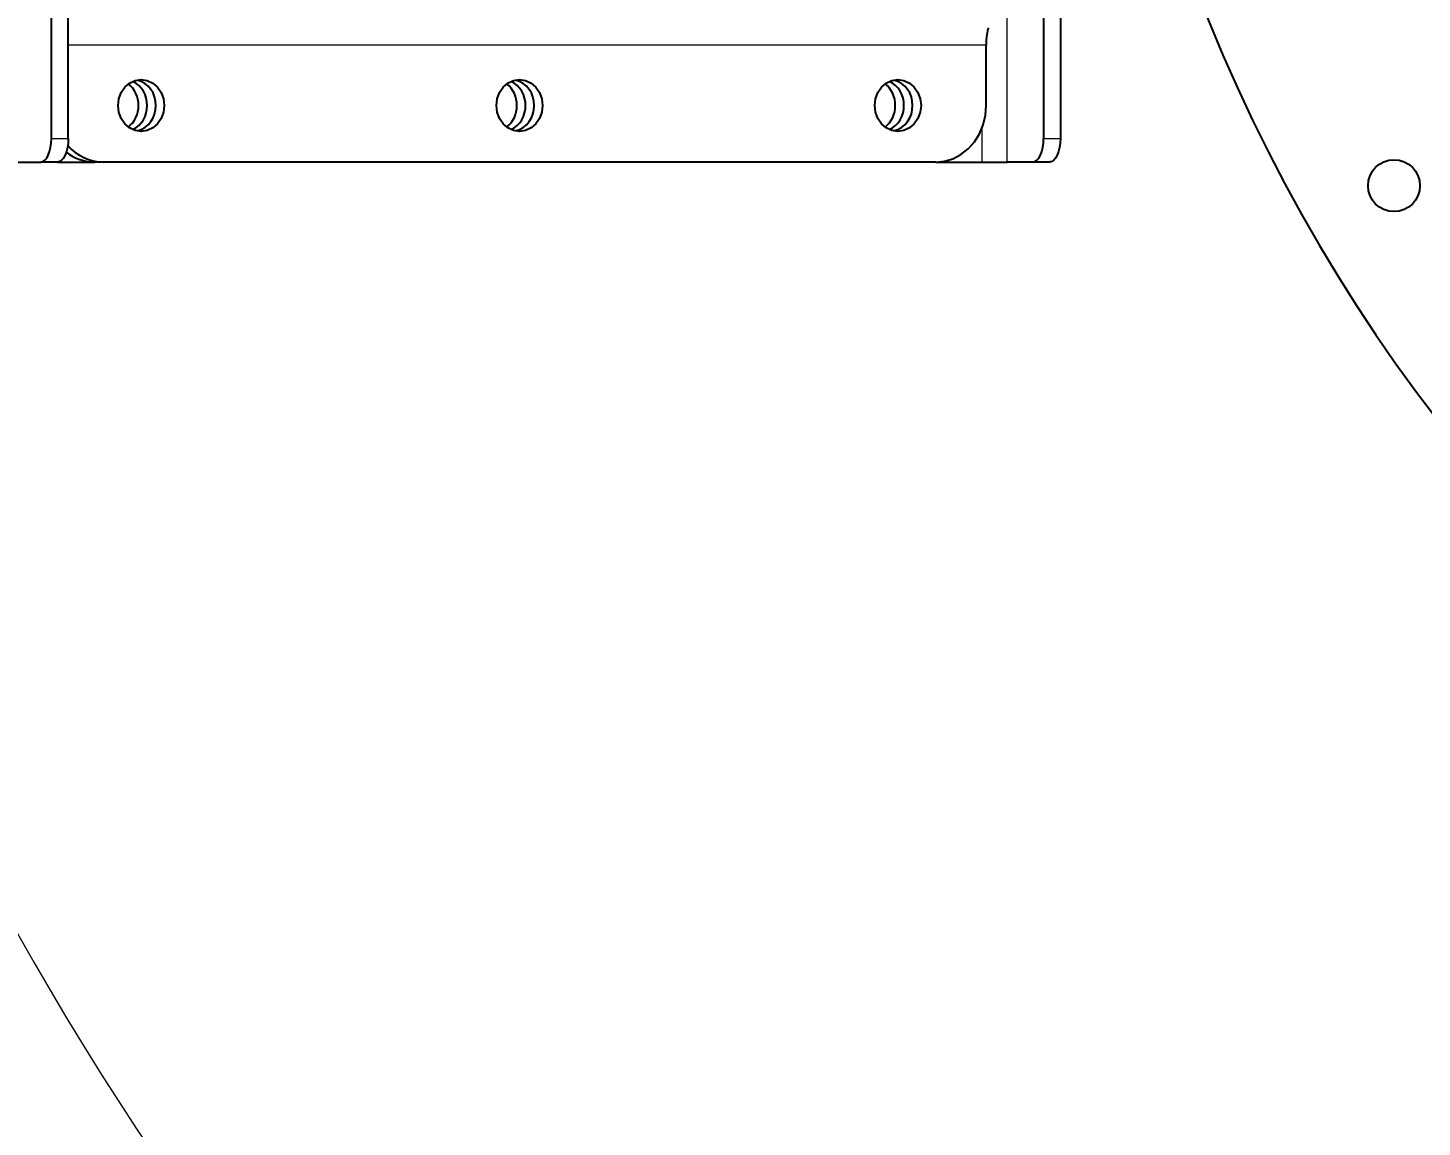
# Paper-space layout 'Лист1' of a CAD drawing. Header units: millimetres. Extents: x 0 to 594, y -1 to 420.
# Drawn here: x 181.35 to 196.12, y 54.49 to 66.14 of the extents above; entities that cross this region are included whole.
import ezdxf

# ---------------------------------------------------------------- set-up
doc = ezdxf.new("R2010")
doc.units = ezdxf.units.MM
doc.linetypes.add('SLD-Осевая', pattern=[19.05, 15.24, -1.27, 1.27, -1.27])
doc.linetypes.add('SLD-Сплошная', pattern=[0])
doc.styles.add('SLDTEXTSTYLE1', font='')
doc.styles.add('SLDTEXTSTYLE2', font='')
doc.styles.get('SLDTEXTSTYLE1').set_extended_font_data('ГОСТ тип А', italic=True)
doc.styles.get('SLDTEXTSTYLE2').set_extended_font_data('ГОСТ тип А')
doc.dimstyles.new('SLDDIMSTYLE2', dxfattribs={"dimtxt": 3.5, "dimasz": 3, "dimexe": 0, "dimexo": 0.0625, "dimgap": 0.875, "dimtad": 0, "dimtih": 1, "dimtoh": 1, "dimdec": 0, "dimlfac": 20, "dimrnd": 1e-09, "dimzin": 12, "dimdsep": 46, "dimtxsty": 'SLDTEXTSTYLE1', "dimsah": 1, "dimcen": 0, "dimadec": 0, "dimazin": 3, "dimtfac": 1, "dimtmove": 0, "dimatfit": 3, "dimfxl": 1, "dimfrac": 2, "dimtolj": 1, "dimtzin": 12, "dimarcsym": 0})
doc.dimstyles.new('SLDDIMSTYLE3', dxfattribs={"dimtxt": 3.5, "dimasz": 3, "dimexe": 0, "dimexo": 0.0625, "dimgap": 0.875, "dimtad": 2, "dimdec": 0, "dimlfac": 20, "dimrnd": 1e-09, "dimzin": 12, "dimdsep": 46, "dimtxsty": 'SLDTEXTSTYLE1', "dimsah": 1, "dimcen": 0.09, "dimadec": 0, "dimazin": 3, "dimtfac": 1, "dimtofl": 0, "dimtmove": 0, "dimatfit": 3, "dimfxl": 1, "dimfrac": 2, "dimtolj": 1, "dimtzin": 12, "dimarcsym": 0})

# ---------------------------------------------------------------- blocks, each defined once
blk = doc.blocks.new('_D_2')
at = {"color": 7, "linetype": 'SLD-Сплошная', "lineweight": 0, "transparency": 16777216}
for p, q in [((170.279, 113.963), (148.273, 113.963)), ((180.609, 103.446), (170.279, 113.963)), ((240.48, 42.49), (180.609, 103.446)), ((240.48, 42.49), (242.582, 40.35))]:
    blk.add_line(p, q, dxfattribs=at)
at = {"color": 7, "linetype": 'SLD-Сплошная', "lineweight": 18, "transparency": 16777216}
for points in [[(180.609, 103.446), (178.863, 105.937), (178.15, 105.236)], [(240.48, 42.49), (242.226, 40), (242.939, 40.7)]]:
    blk.add_solid(points, dxfattribs=at)
at = {"color": 7, "linetype": 'SLD-Сплошная', "lineweight": 18, "transparency": 16777216, "char_height": 3.5, "attachment_point": 1, "style": 'SLDTEXTSTYLE2'}
for s, insert in [('%%c', (148.273, 118.475)), ('1710', (153.376, 118.5)), ('.*', (164.07, 118.5))]:
    blk.add_mtext(s, dxfattribs=dict(at, insert=insert))
blk = doc.blocks.new('_D_3')
at = {"color": 7, "linetype": 'SLD-Сплошная', "lineweight": 0, "transparency": 16777216}
for p, q in [((191.85, 115.349), (276.298, 115.349)), ((275.298, 115.349), (275.298, 30.588)), ((191.85, 30.588), (276.298, 30.588))]:
    blk.add_line(p, q, dxfattribs=at)
at = {"color": 7, "linetype": 'SLD-Сплошная', "lineweight": 18, "transparency": 16777216}
for points in [[(275.298, 115.349), (274.798, 112.349), (275.798, 112.349)], [(275.298, 30.588), (275.798, 33.588), (274.798, 33.588)]]:
    blk.add_solid(points, dxfattribs=at)
at = {"color": 7, "linetype": 'SLD-Сплошная', "lineweight": 18, "transparency": 16777216, "char_height": 3.5, "attachment_point": 1, "rotation": 90, "style": 'SLDTEXTSTYLE2'}
for s, insert in [('*', (270.787, 76.174)), ('1695', (270.787, 65.48))]:
    blk.add_mtext(s, dxfattribs=dict(at, insert=insert))

psp = doc.layouts.new('Лист1')

# ---------------------------------------------------------------- linework, layer by layer
at = {"color": 7, "linetype": 'SLD-Сплошная', "lineweight": 25}
for p, q in [((181.5952, 64.9681), (181.5952, 80.9681)), ((181.7734, 64.9681), (181.7734, 80.9681)), ((192.2873, 67.8233), (192.2873, 64.9681)), ((192.1091, 67.4304), (192.1091, 64.9681)), ((191.5004, 65.3181), (191.5004, 65.9582)), ((181.2093, 64.7181), (181.4817, 64.7181)), ((181.6599, 64.7181), (181.4817, 64.7181)), ((181.6599, 64.7181), (182.0541, 64.7181)), ((182.1449, 64.7181), (182.0541, 64.7181)), ((190.9658, 64.7181), (182.1449, 64.7181)), ((190.9658, 64.7181), (191.4542, 64.7181)), ((191.4542, 64.7181), (191.7232, 64.7181)), ((191.9956, 64.7181), (191.7232, 64.7181)), ((192.1738, 64.7181), (191.9956, 64.7181))]:
    psp.add_line(p, q, dxfattribs=at)
at = {"color": 8, "linetype": 'SLD-Сплошная', "lineweight": 18}
for p, q in [((191.7232, 64.7181), (191.7232, 66.5794)), ((191.5004, 65.9582), (181.7734, 65.9582)), ((191.4542, 65.074), (191.4542, 64.7181)), ((181.5952, 64.9681), (181.7734, 64.9681)), ((192.1091, 64.9681), (192.2873, 64.9681))]:
    psp.add_line(p, q, dxfattribs=at)
at = {"color": 7, "linetype": 'SLD-Сплошная', "lineweight": 25, "flags": 128}
for points in [[(182.7908, 65.3181), (182.7825, 65.2469), (182.758, 65.1806), (182.7191, 65.1237), (182.6683, 65.08), (182.6092, 65.0525), (182.5458, 65.0431), (182.4824, 65.0525), (182.4233, 65.08), (182.3726, 65.1237), (182.3336, 65.1806), (182.3091, 65.2469), (182.3008, 65.3181), (182.3091, 65.3893), (182.3336, 65.4556), (182.3726, 65.5126), (182.4233, 65.5563), (182.4824, 65.5838), (182.5458, 65.5931), (182.6092, 65.5838), (182.6683, 65.5563), (182.7191, 65.5126), (182.758, 65.4556), (182.7825, 65.3893), (182.7908, 65.3181)], [(186.8004, 65.3181), (186.792, 65.2469), (186.7675, 65.1806), (186.7286, 65.1237), (186.6779, 65.08), (186.6188, 65.0525), (186.5553, 65.0431), (186.4919, 65.0525), (186.4328, 65.08), (186.3821, 65.1237), (186.3431, 65.1806), (186.3187, 65.2469), (186.3103, 65.3181), (186.3187, 65.3893), (186.3431, 65.4556), (186.3821, 65.5126), (186.4328, 65.5563), (186.4919, 65.5838), (186.5553, 65.5931), (186.6188, 65.5838), (186.6779, 65.5563), (186.7286, 65.5126), (186.7675, 65.4556), (186.792, 65.3893), (186.8004, 65.3181)], [(190.8099, 65.3181), (190.8016, 65.2469), (190.7771, 65.1806), (190.7381, 65.1237), (190.6874, 65.08), (190.6283, 65.0525), (190.5649, 65.0431), (190.5015, 65.0525), (190.4424, 65.08), (190.3916, 65.1237), (190.3527, 65.1806), (190.3282, 65.2469), (190.3199, 65.3181), (190.3282, 65.3893), (190.3527, 65.4556), (190.3916, 65.5126), (190.4424, 65.5563), (190.5015, 65.5838), (190.5649, 65.5931), (190.6283, 65.5838), (190.6874, 65.5563), (190.7381, 65.5126), (190.7771, 65.4556), (190.8016, 65.3893), (190.8099, 65.3181)], [(190.9658, 64.7181), (191.0587, 64.7272), (191.1487, 64.7543), (191.2331, 64.7985), (191.3095, 64.8585), (191.3754, 64.9324), (191.4288, 65.0181), (191.4682, 65.1129), (191.4923, 65.2139), (191.5004, 65.3181)], [(181.4817, 64.7181), (181.5038, 64.7229), (181.5251, 64.7372), (181.5448, 64.7603), (181.562, 64.7913), (181.5761, 64.8292), (181.5866, 64.8725), (181.593, 64.9193), (181.5952, 64.9681)], [(181.7734, 64.9681), (181.7712, 64.9193), (181.7648, 64.8725), (181.7543, 64.8292), (181.7402, 64.7913), (181.723, 64.7603), (181.7033, 64.7372), (181.682, 64.7229), (181.6599, 64.7181)], [(191.9956, 64.7181), (192.0177, 64.7229), (192.039, 64.7372), (192.0586, 64.7603), (192.0758, 64.7913), (192.0899, 64.8292), (192.1004, 64.8725), (192.1069, 64.9193), (192.1091, 64.9681)], [(192.2873, 64.9681), (192.2851, 64.9193), (192.2786, 64.8725), (192.2682, 64.8292), (192.254, 64.7913), (192.2368, 64.7603), (192.2172, 64.7372), (192.1959, 64.7229), (192.1738, 64.7181)]]:
    psp.add_lwpolyline(points, dxfattribs=at)
at = {"color": 7, "linetype": 'SLD-Осевая', "lineweight": 18}
psp.add_circle((210.5445, 72.9681), 42.7205, dxfattribs=at)
at = {"color": 7, "linetype": 'SLD-Сплошная', "lineweight": 25}
psp.add_circle((195.8221, 64.4681), 0.275, dxfattribs=at)
for centre, radius, start, end in [((210.5445, 72.9681), 35, 270, 168.46304), ((210.5445, 72.9681), 18, 270, 168.07161), ((210.5445, 72.9681), 18, 193.4934, 270), ((210.5445, 72.9681), 35, 191.53696, 270), ((182.2342, 65.323), 0.2843, 359.01541, 51.89937), ((182.3335, 65.3259), 0.2759, 358.38783, 63.86095), ((182.4341, 65.3305), 0.2662, 357.33226, 75.57501), ((186.2437, 65.323), 0.2843, 359.01541, 51.89937), ((186.343, 65.3259), 0.2759, 358.38783, 63.86095), ((186.4436, 65.3305), 0.2662, 357.33226, 75.57501), ((190.2533, 65.323), 0.2843, 359.01541, 51.89937), ((190.3525, 65.3259), 0.2759, 358.38783, 63.86095), ((190.4532, 65.3305), 0.2662, 357.33226, 75.57501), ((182.2342, 65.3132), 0.2843, 308.10063, 0.98459), ((182.3357, 65.309), 0.2737, 295.85155, 1.89966), ((182.4341, 65.3057), 0.2662, 284.42499, 2.66774), ((186.2437, 65.3132), 0.2843, 308.10063, 0.98459), ((186.3452, 65.309), 0.2737, 295.85155, 1.89966), ((186.4436, 65.3057), 0.2662, 284.42499, 2.66774), ((190.2533, 65.3132), 0.2843, 308.10063, 0.98459), ((190.3547, 65.309), 0.2737, 295.85155, 1.89966), ((190.4532, 65.3057), 0.2662, 284.42499, 2.66774), ((182.1513, 65.2263), 0.5082, 221.06007, 269.27663), ((182.0575, 65.2151), 0.497, 232.11267, 269.6059)]:
    psp.add_arc(centre, radius, start, end, dxfattribs=at)
at = {"color": 8, "linetype": 'SLD-Сплошная', "lineweight": 18}
for start, end in [(270, 165.78423), (194.21577, 270)]:
    psp.add_arc((210.5445, 72.9681), 33.5947, start, end, dxfattribs=at)
at = {"color": 7, "linetype": 'SLD-Сплошная', "lineweight": 25}
psp.add_ellipse((191.5407, 65.9582), major_axis=(0, 0.2), ratio=0.2015387, start_param=0.4182243, end_param=1.5707963, dxfattribs=at)

# ---------------------------------------------------------------- dimensions: what is measured, and where the dimension line sits
at = {"color": 7, "linetype": 'SLD-Сплошная', "lineweight": 18}
dim = psp.add_diameter_dim_2p(p1=(180.6089, 103.4461), p2=(240.4801, 42.4902), text='<>.*', dimstyle='SLDDIMSTYLE2', dxfattribs=at)
dim.commit()
dim.dimension.update_dxf_attribs({"geometry": '_D_2', "text_midpoint": (157.7758, 116.7343), "dimtype": 163})
dim = psp.add_linear_dim(base=(275.2983, 30.5877), p1=(191.8496, 115.3486), p2=(191.8496, 30.5877), angle=90, text='<>*', dimstyle='SLDDIMSTYLE3', dxfattribs=at)
dim.commit()
dim.dimension.update_dxf_attribs({"geometry": '_D_3', "text_midpoint": (275.2983, 71.7629), "dimtype": 160})

doc.saveas('drawing.dxf')
